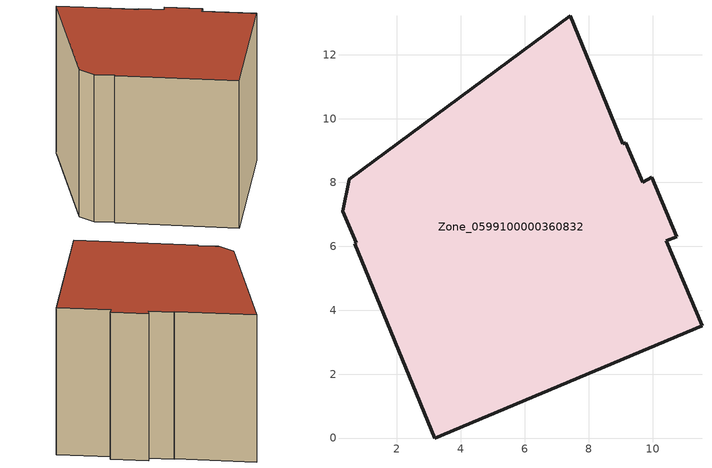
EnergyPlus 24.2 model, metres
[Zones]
Zone_0599100000360832
 floor ground (C_G): 9.07,9.21 9.17,9.24 9.7,8 9.97,8.16 10.75,6.3 10.43,6.17 11.55,3.52 3.18,0 0.68,6.09 0.73,6.11 0.29,7.1 0.5,8.1 7.42,13.21 z0
 wall outside (C_F): 3.18,0 11.55,3.52 10.43,6.17 10.75,6.3 9.97,8.16 9.7,8 9.17,9.24 9.07,9.21 7.42,13.21 0.5,8.1 0.29,7.1 0.73,6.11 0.68,6.09 3.18,0 z0:8.37
 roof outside (C_R): 0.5,8.1 0.29,7.1 0.73,6.11 0.68,6.09 3.18,0 11.55,3.52 10.43,6.17 10.75,6.3 9.97,8.16 9.7,8 9.17,9.24 9.07,9.21 7.42,13.21 z8.37
[BUILDING]
Pand.0599100000360832: North Axis=0; Terrain=City; Loads Convergence Tolerance Value=0.04; Temperature Convergence Tolerance Value=0.4; Solar Distribution=FullExterior; Maximum Number of Warmup Days=25; Minimum Number of Warmup Days=1
[Site:Location]
Rotterdam.The.Hague.AP_ZH_NLD Design_Conditions: Latitude=51.96; Longitude=4.45; Time Zone=1; Elevation=-4.5
[SITE:GROUNDTEMPERATURE:BUILDINGSURFACE]
18, 18, 18, 18, 18, 18, 18, 18, 18, 18, 18, 18
[MATERIAL] Thermal Absorptance=0.9; Solar Absorptance=0.7; Visible Absorptance=0.7
Name | Roughness | Thickness | Conductivity | Density | Specific Heat
G.TC.1992-2005 | MediumSmooth | 0.15 | 0.06 | 540 | 1210
F.TC.1992-2005 | Rough | 0.3 | 0.12 | 1920 | 840
R.TC.1992-2005 | MediumRough | 0.2 | 0.08 | 1500 | 1000
[CONSTRUCTION]
C_G: G.TC.1992-2005
C_F: F.TC.1992-2005
C_R: R.TC.1992-2005
[ZONE]
Zone_0599100000360832: Type=1; Multiplier=1; Ceiling Height=Autocalculate; Volume=Autocalculate; Floor Area=autocalculate; Part of Total Floor Area=Yes
[ZONEINFILTRATION:DESIGNFLOWRATE]
Infil_Zone_0599100000360832: Zone or ZoneList or Space or SpaceList=Zone_0599100000360832; Schedule=AlwaysOn; Design Flow Rate Calculation Method=Flow/Area; Flow Rate per Floor Area=0.0015; Constant Term Coefficient=1; Temperature Term Coefficient=0; Velocity Term Coefficient=0; Velocity Squared Term Coefficient=0
[HVACTEMPLATE:ZONE:IDEALLOADSAIRSYSTEM]
Zone_0599100000360832: Maximum Heating Supply Air Temperature=50; Minimum Cooling Supply Air Temperature=13; Maximum Heating Supply Air Humidity Ratio=0.0156; Minimum Cooling Supply Air Humidity Ratio=0.0077; Heating Limit=NoLimit; Cooling Limit=NoLimit; Dehumidification Control Type=ConstantSensibleHeatRatio; Cooling Sensible Heat Ratio=0.7; Dehumidification Setpoint=60; Humidification Control Type=None; Humidification Setpoint=30; Outdoor Air Method=None; Outdoor Air Flow Rate per Person=0.00944; Outdoor Air Flow Rate per Zone Floor Area=0; Outdoor Air Flow Rate per Zone=0; Demand Controlled Ventilation Type=None; Outdoor Air Economizer Type=NoEconomizer; Heat Recovery Type=None; Sensible Heat Recovery Effectiveness=0.7; Latent Heat Recovery Effectiveness=0.65
[ZONECONTROL:THERMOSTAT]
ThermostatControl_Zone_0599100000360832: Zone or ZoneList=Zone_0599100000360832; Control Type Schedule=DualSetpointControlType; Control 1=Thermostat_Zone_0599100000360832; Temperature Difference Between Cutout And Setpoint=0
[THERMOSTATSETPOINT:DUALSETPOINT]
Thermostat_Zone_0599100000360832: Heating Setpoint Temperature Schedule=HeatingSetpoint_Zone_0599100000360832; Cooling Setpoint Temperature Schedule=CoolingSetpoint_Zone_0599100000360832
[SCHEDULE:COMPACT]
HeatingSetpoint_Zone_0599100000360832: Through: 12/31, For: AllDays, Until: 24:00, 21
CoolingSetpoint_Zone_0599100000360832: Through: 12/31, For: AllDays, Until: 24:00, 24
DualSetpointControlType: Through: 12/31, For: AllDays, Until: 24:00, 4
AlwaysOn: Through: 12/31, For: AllDays, Until: 24:00, 1
